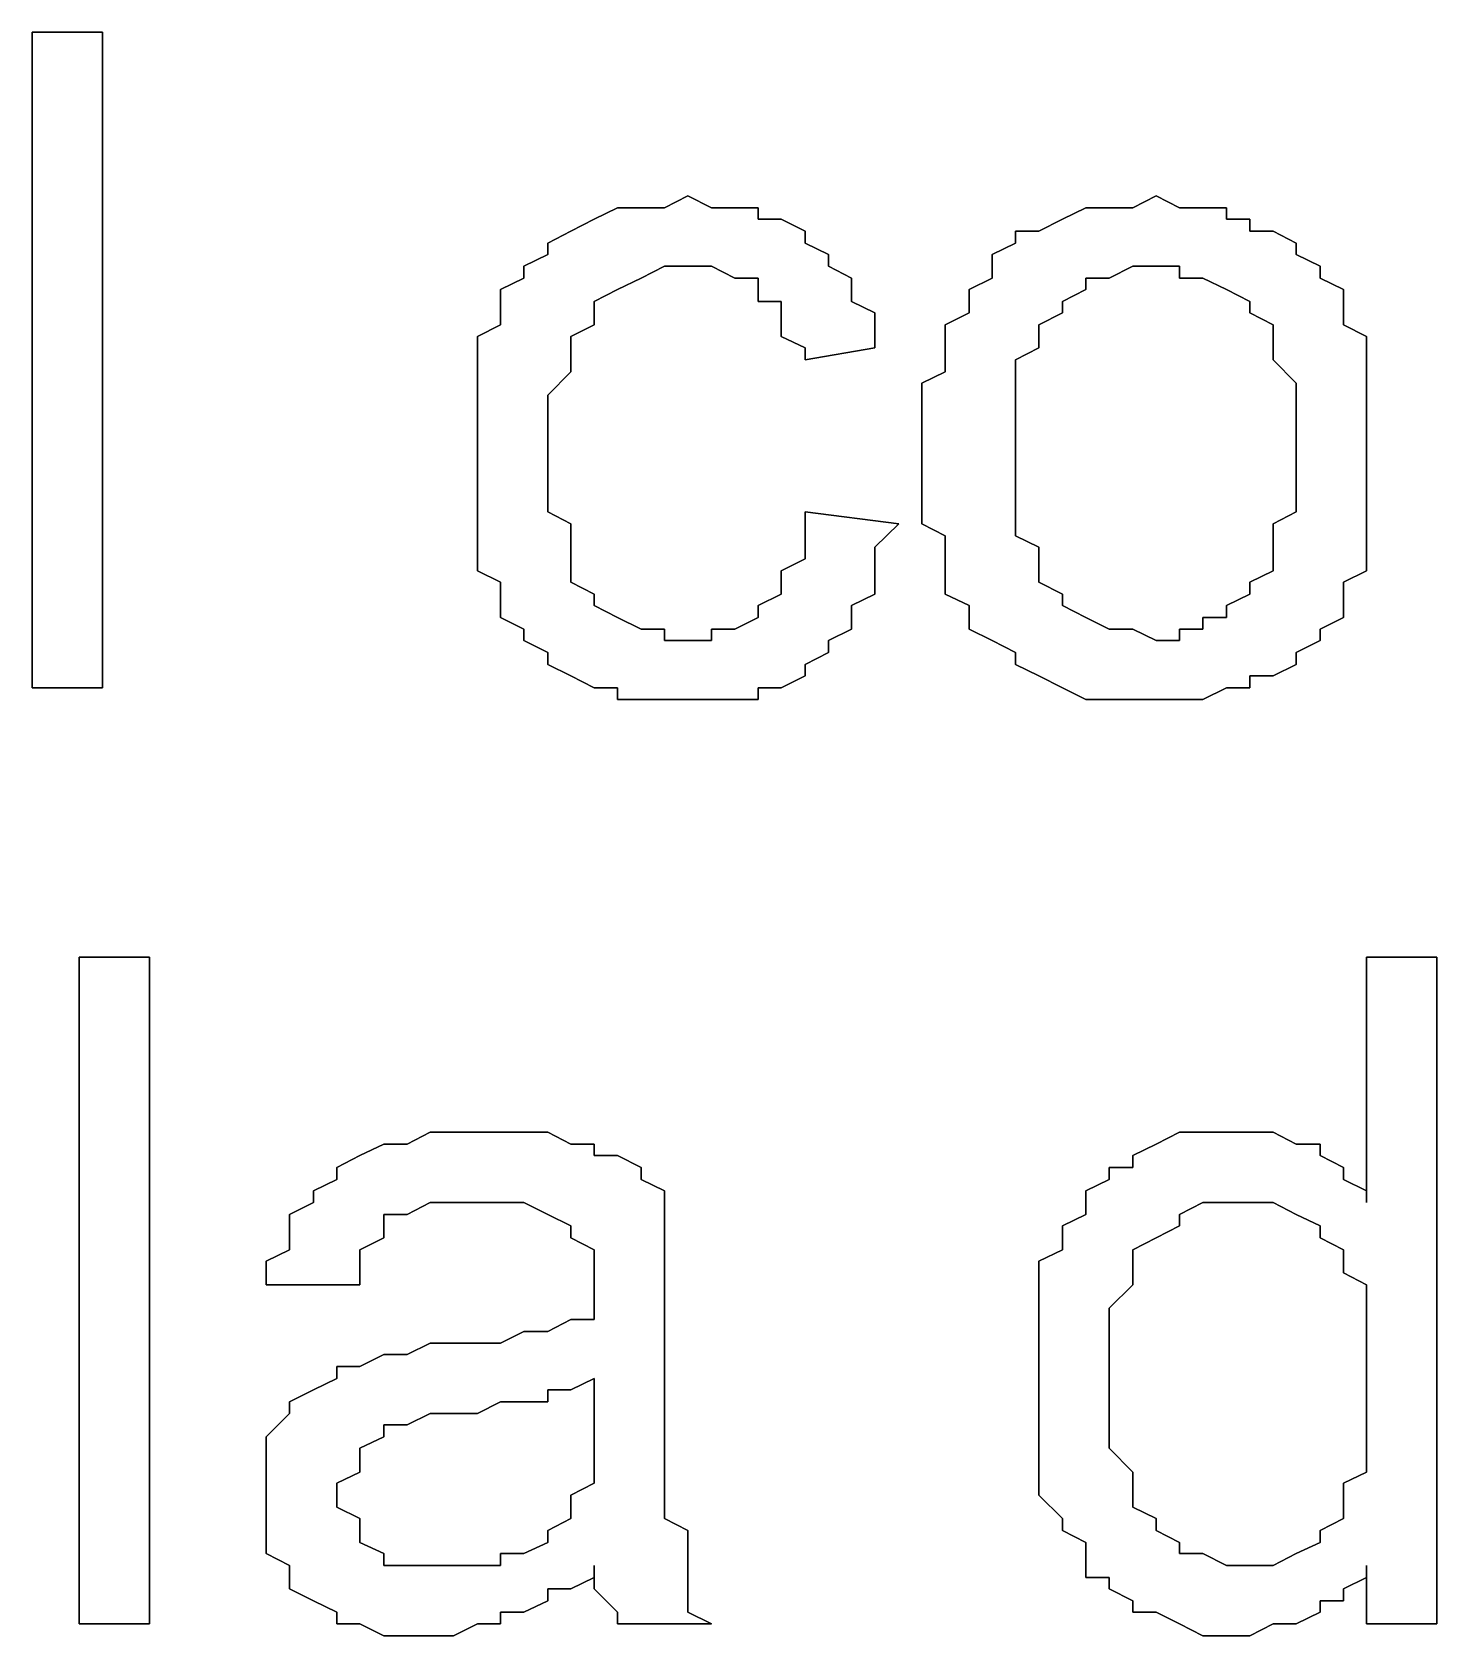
# Model space of a CAD drawing. Header units: metres. Extents: x 2.9 to 42.8, y 1.7 to 28.7.
# Drawn here: x 38.9819 to 39.1936, y 15.2629 to 15.5046 of the extents above; entities that cross this region are included whole.
import ezdxf

# ---------------------------------------------------------------- set-up
doc = ezdxf.new("R2010")
doc.units = ezdxf.units.M
doc.layers.add('GRIS', color=8, linetype='Continuous')

msp = doc.modelspace()

# ---------------------------------------------------------------- linework, layer by layer
at = {"layer": 'GRIS', "lineweight": -3}
for points in [[(38.9925, 15.5046), (38.9819, 15.5046), (38.9925, 15.5046)], [(38.9819, 15.5046), (38.9819, 15.4058), (38.9819, 15.5046)], [(38.9925, 15.4058), (38.9925, 15.5046), (38.9925, 15.4058)], [(39.0807, 15.4799), (39.0772, 15.4781), (39.0807, 15.4799)], [(39.0843, 15.4781), (39.0807, 15.4799), (39.0843, 15.4781)], [(39.1513, 15.4799), (39.1478, 15.4781), (39.1513, 15.4799)], [(39.1548, 15.4781), (39.1513, 15.4799), (39.1548, 15.4781)], [(39.0666, 15.4764), (39.0631, 15.4746), (39.0666, 15.4764)], [(39.0701, 15.4781), (39.0666, 15.4764), (39.0701, 15.4781)], [(39.0737, 15.4781), (39.0701, 15.4781), (39.0737, 15.4781)], [(39.0772, 15.4781), (39.0737, 15.4781), (39.0772, 15.4781)], [(39.0878, 15.4781), (39.0843, 15.4781), (39.0878, 15.4781)], [(39.0913, 15.4781), (39.0878, 15.4781), (39.0913, 15.4781)], [(39.0913, 15.4764), (39.0913, 15.4781), (39.0913, 15.4764)], [(39.0948, 15.4764), (39.0913, 15.4764), (39.0948, 15.4764)], [(39.0984, 15.4746), (39.0948, 15.4764), (39.0984, 15.4746)], [(39.1372, 15.4764), (39.1336, 15.4746), (39.1372, 15.4764)], [(39.1407, 15.4781), (39.1372, 15.4764), (39.1407, 15.4781)], [(39.1442, 15.4781), (39.1407, 15.4781), (39.1442, 15.4781)], [(39.1478, 15.4781), (39.1442, 15.4781), (39.1478, 15.4781)], [(39.1583, 15.4781), (39.1548, 15.4781), (39.1583, 15.4781)], [(39.1619, 15.4781), (39.1583, 15.4781), (39.1619, 15.4781)], [(39.1619, 15.4764), (39.1619, 15.4781), (39.1619, 15.4764)], [(39.1654, 15.4764), (39.1619, 15.4764), (39.1654, 15.4764)], [(39.1654, 15.4746), (39.1654, 15.4764), (39.1654, 15.4746)], [(39.0631, 15.4746), (39.0596, 15.4728), (39.0631, 15.4746)], [(39.0984, 15.4728), (39.0984, 15.4746), (39.0984, 15.4728)], [(39.1336, 15.4746), (39.1301, 15.4746), (39.1336, 15.4746)], [(39.1301, 15.4746), (39.1301, 15.4728), (39.1301, 15.4746)], [(39.1689, 15.4746), (39.1654, 15.4746), (39.1689, 15.4746)], [(39.1724, 15.4728), (39.1689, 15.4746), (39.1724, 15.4728)], [(39.0596, 15.4728), (39.0596, 15.4711), (39.0596, 15.4728)], [(39.1019, 15.4711), (39.0984, 15.4728), (39.1019, 15.4711)], [(39.1301, 15.4728), (39.1266, 15.4711), (39.1301, 15.4728)], [(39.1724, 15.4711), (39.1724, 15.4728), (39.1724, 15.4711)], [(39.0596, 15.4711), (39.056, 15.4693), (39.0596, 15.4711)], [(39.056, 15.4693), (39.056, 15.4675), (39.056, 15.4693)], [(39.0737, 15.4675), (39.0772, 15.4693), (39.0737, 15.4675)], [(39.0772, 15.4693), (39.0807, 15.4693), (39.0772, 15.4693)], [(39.0807, 15.4693), (39.0843, 15.4693), (39.0807, 15.4693)], [(39.0843, 15.4693), (39.0878, 15.4675), (39.0843, 15.4693)], [(39.1019, 15.4693), (39.1019, 15.4711), (39.1019, 15.4693)], [(39.1054, 15.4675), (39.1019, 15.4693), (39.1054, 15.4675)], [(39.1266, 15.4711), (39.1266, 15.4693), (39.1266, 15.4711)], [(39.1266, 15.4693), (39.1266, 15.4675), (39.1266, 15.4693)], [(39.1442, 15.4675), (39.1478, 15.4693), (39.1442, 15.4675)], [(39.1478, 15.4693), (39.1513, 15.4693), (39.1478, 15.4693)], [(39.1513, 15.4693), (39.1548, 15.4693), (39.1513, 15.4693)], [(39.1548, 15.4693), (39.1548, 15.4675), (39.1548, 15.4693)], [(39.176, 15.4693), (39.1724, 15.4711), (39.176, 15.4693)], [(39.176, 15.4675), (39.176, 15.4693), (39.176, 15.4675)], [(39.056, 15.4675), (39.0525, 15.4658), (39.056, 15.4675)], [(39.0701, 15.4658), (39.0737, 15.4675), (39.0701, 15.4658)], [(39.0878, 15.4675), (39.0913, 15.4675), (39.0878, 15.4675)], [(39.0913, 15.4675), (39.0913, 15.4658), (39.0913, 15.4675)], [(39.1054, 15.4658), (39.1054, 15.4675), (39.1054, 15.4658)], [(39.1266, 15.4675), (39.1231, 15.4658), (39.1266, 15.4675)], [(39.1407, 15.4658), (39.1407, 15.4675), (39.1407, 15.4658)], [(39.1407, 15.4675), (39.1442, 15.4675), (39.1407, 15.4675)], [(39.1548, 15.4675), (39.1583, 15.4675), (39.1548, 15.4675)], [(39.1583, 15.4675), (39.1619, 15.4658), (39.1583, 15.4675)], [(39.1795, 15.4658), (39.176, 15.4675), (39.1795, 15.4658)], [(39.0525, 15.4658), (39.0525, 15.464), (39.0525, 15.4658)], [(39.0525, 15.464), (39.0525, 15.4623), (39.0525, 15.464)], [(39.0666, 15.464), (39.0701, 15.4658), (39.0666, 15.464)], [(39.0666, 15.4623), (39.0666, 15.464), (39.0666, 15.4623)], [(39.0913, 15.4658), (39.0913, 15.464), (39.0913, 15.4658)], [(39.0913, 15.464), (39.0948, 15.464), (39.0913, 15.464)], [(39.0948, 15.464), (39.0948, 15.4623), (39.0948, 15.464)], [(39.1054, 15.464), (39.1054, 15.4658), (39.1054, 15.464)], [(39.1089, 15.4623), (39.1054, 15.464), (39.1089, 15.4623)], [(39.1231, 15.4658), (39.1231, 15.464), (39.1231, 15.4658)], [(39.1231, 15.464), (39.1231, 15.4623), (39.1231, 15.464)], [(39.1372, 15.464), (39.1407, 15.4658), (39.1372, 15.464)], [(39.1372, 15.4623), (39.1372, 15.464), (39.1372, 15.4623)], [(39.1619, 15.4658), (39.1654, 15.464), (39.1619, 15.4658)], [(39.1654, 15.464), (39.1654, 15.4623), (39.1654, 15.464)], [(39.1795, 15.464), (39.1795, 15.4658), (39.1795, 15.464)], [(39.1795, 15.4623), (39.1795, 15.464), (39.1795, 15.4623)], [(39.0525, 15.4623), (39.0525, 15.4605), (39.0525, 15.4623)], [(39.0666, 15.4605), (39.0666, 15.4623), (39.0666, 15.4605)], [(39.0948, 15.4623), (39.0948, 15.4587), (39.0948, 15.4623)], [(39.1089, 15.4605), (39.1089, 15.4623), (39.1089, 15.4605)], [(39.1231, 15.4623), (39.1195, 15.4605), (39.1231, 15.4623)], [(39.1336, 15.4605), (39.1372, 15.4623), (39.1336, 15.4605)], [(39.1654, 15.4623), (39.1689, 15.4605), (39.1654, 15.4623)], [(39.1795, 15.4605), (39.1795, 15.4623), (39.1795, 15.4605)], [(39.0525, 15.4605), (39.049, 15.4587), (39.0525, 15.4605)], [(39.0631, 15.4587), (39.0666, 15.4605), (39.0631, 15.4587)], [(39.1089, 15.457), (39.1089, 15.4605), (39.1089, 15.457)], [(39.1195, 15.4605), (39.1195, 15.4587), (39.1195, 15.4605)], [(39.1336, 15.4587), (39.1336, 15.4605), (39.1336, 15.4587)], [(39.1689, 15.4605), (39.1689, 15.4587), (39.1689, 15.4605)], [(39.183, 15.4587), (39.1795, 15.4605), (39.183, 15.4587)], [(39.049, 15.4587), (39.049, 15.4552), (39.049, 15.4587)], [(39.0631, 15.457), (39.0631, 15.4587), (39.0631, 15.457)], [(39.0631, 15.4552), (39.0631, 15.457), (39.0631, 15.4552)], [(39.0948, 15.4587), (39.0984, 15.457), (39.0948, 15.4587)], [(39.0984, 15.457), (39.0984, 15.4552), (39.0984, 15.457)], [(39.0984, 15.4552), (39.1089, 15.457), (39.0984, 15.4552)], [(39.1195, 15.4587), (39.1195, 15.457), (39.1195, 15.4587)], [(39.1195, 15.457), (39.1195, 15.4534), (39.1195, 15.457)], [(39.1301, 15.4552), (39.1336, 15.457), (39.1301, 15.4552)], [(39.1336, 15.457), (39.1336, 15.4587), (39.1336, 15.457)], [(39.1689, 15.4587), (39.1689, 15.457), (39.1689, 15.4587)], [(39.1689, 15.457), (39.1689, 15.4552), (39.1689, 15.457)], [(39.183, 15.4552), (39.183, 15.4587), (39.183, 15.4552)], [(39.049, 15.4552), (39.049, 15.4534), (39.049, 15.4552)], [(39.0631, 15.4534), (39.0631, 15.4552), (39.0631, 15.4534)], [(39.1301, 15.4534), (39.1301, 15.4552), (39.1301, 15.4534)], [(39.1689, 15.4552), (39.1724, 15.4517), (39.1689, 15.4552)], [(39.183, 15.4534), (39.183, 15.4552), (39.183, 15.4534)], [(39.049, 15.4534), (39.049, 15.4517), (39.049, 15.4534)], [(39.0596, 15.4499), (39.0631, 15.4534), (39.0596, 15.4499)], [(39.1195, 15.4534), (39.116, 15.4517), (39.1195, 15.4534)], [(39.1301, 15.4499), (39.1301, 15.4534), (39.1301, 15.4499)], [(39.183, 15.4517), (39.183, 15.4534), (39.183, 15.4517)], [(39.049, 15.4517), (39.049, 15.4481), (39.049, 15.4517)], [(39.0596, 15.4481), (39.0596, 15.4499), (39.0596, 15.4481)], [(39.116, 15.4517), (39.116, 15.4499), (39.116, 15.4517)], [(39.116, 15.4499), (39.116, 15.4464), (39.116, 15.4499)], [(39.1301, 15.4481), (39.1301, 15.4499), (39.1301, 15.4481)], [(39.1724, 15.4517), (39.1724, 15.4499), (39.1724, 15.4517)], [(39.1724, 15.4499), (39.1724, 15.4464), (39.1724, 15.4499)], [(39.183, 15.4481), (39.183, 15.4517), (39.183, 15.4481)], [(39.049, 15.4481), (39.049, 15.4464), (39.049, 15.4481)], [(39.0596, 15.4446), (39.0596, 15.4481), (39.0596, 15.4446)], [(39.1301, 15.4446), (39.1301, 15.4481), (39.1301, 15.4446)], [(39.183, 15.4464), (39.183, 15.4481), (39.183, 15.4464)], [(39.049, 15.4464), (39.049, 15.4428), (39.049, 15.4464)], [(39.116, 15.4464), (39.116, 15.4446), (39.116, 15.4464)], [(39.1724, 15.4464), (39.1724, 15.4446), (39.1724, 15.4464)], [(39.183, 15.4428), (39.183, 15.4464), (39.183, 15.4428)], [(39.049, 15.4428), (39.049, 15.4411), (39.049, 15.4428)], [(39.0596, 15.4428), (39.0596, 15.4446), (39.0596, 15.4428)], [(39.0596, 15.4411), (39.0596, 15.4428), (39.0596, 15.4411)], [(39.116, 15.4446), (39.116, 15.4411), (39.116, 15.4446)], [(39.1301, 15.4428), (39.1301, 15.4446), (39.1301, 15.4428)], [(39.1301, 15.4411), (39.1301, 15.4428), (39.1301, 15.4411)], [(39.1724, 15.4446), (39.1724, 15.4411), (39.1724, 15.4446)], [(39.183, 15.4393), (39.183, 15.4428), (39.183, 15.4393)], [(39.049, 15.4411), (39.049, 15.4393), (39.049, 15.4411)], [(39.0596, 15.4376), (39.0596, 15.4411), (39.0596, 15.4376)], [(39.116, 15.4411), (39.116, 15.4393), (39.116, 15.4411)], [(39.1301, 15.4376), (39.1301, 15.4411), (39.1301, 15.4376)], [(39.1724, 15.4411), (39.1724, 15.4376), (39.1724, 15.4411)], [(39.049, 15.4393), (39.049, 15.4358), (39.049, 15.4393)], [(39.0596, 15.4358), (39.0596, 15.4376), (39.0596, 15.4358)], [(39.116, 15.4393), (39.116, 15.4358), (39.116, 15.4393)], [(39.1301, 15.4358), (39.1301, 15.4376), (39.1301, 15.4358)], [(39.1724, 15.4376), (39.1724, 15.434), (39.1724, 15.4376)], [(39.183, 15.4358), (39.183, 15.4393), (39.183, 15.4358)], [(39.049, 15.4358), (39.049, 15.434), (39.049, 15.4358)], [(39.0596, 15.4323), (39.0596, 15.4358), (39.0596, 15.4323)], [(39.116, 15.4358), (39.116, 15.434), (39.116, 15.4358)], [(39.1301, 15.4323), (39.1301, 15.4358), (39.1301, 15.4323)], [(39.183, 15.434), (39.183, 15.4358), (39.183, 15.434)], [(39.049, 15.434), (39.049, 15.4305), (39.049, 15.434)], [(39.116, 15.434), (39.116, 15.4305), (39.116, 15.434)], [(39.1724, 15.434), (39.1724, 15.4323), (39.1724, 15.434)], [(39.183, 15.4323), (39.183, 15.434), (39.183, 15.4323)], [(39.049, 15.4305), (39.049, 15.4287), (39.049, 15.4305)], [(39.0631, 15.4305), (39.0596, 15.4323), (39.0631, 15.4305)], [(39.0631, 15.4287), (39.0631, 15.4305), (39.0631, 15.4287)], [(39.0984, 15.4323), (39.0984, 15.4305), (39.0984, 15.4323)], [(39.1125, 15.4305), (39.0984, 15.4323), (39.1125, 15.4305)], [(39.0984, 15.4305), (39.0984, 15.427), (39.0984, 15.4305)], [(39.1089, 15.427), (39.1125, 15.4305), (39.1089, 15.427)], [(39.116, 15.4305), (39.1195, 15.4287), (39.116, 15.4305)], [(39.1301, 15.4305), (39.1301, 15.4323), (39.1301, 15.4305)], [(39.1301, 15.4287), (39.1301, 15.4305), (39.1301, 15.4287)], [(39.1724, 15.4323), (39.1689, 15.4305), (39.1724, 15.4323)], [(39.1689, 15.4305), (39.1689, 15.427), (39.1689, 15.4305)], [(39.183, 15.4287), (39.183, 15.4323), (39.183, 15.4287)], [(39.049, 15.4287), (39.049, 15.427), (39.049, 15.4287)], [(39.0631, 15.4252), (39.0631, 15.4287), (39.0631, 15.4252)], [(39.1195, 15.4287), (39.1195, 15.427), (39.1195, 15.4287)], [(39.1336, 15.427), (39.1301, 15.4287), (39.1336, 15.427)], [(39.183, 15.427), (39.183, 15.4287), (39.183, 15.427)], [(39.049, 15.427), (39.049, 15.4234), (39.049, 15.427)], [(39.0984, 15.427), (39.0984, 15.4252), (39.0984, 15.427)], [(39.1089, 15.4252), (39.1089, 15.427), (39.1089, 15.4252)], [(39.1195, 15.427), (39.1195, 15.4234), (39.1195, 15.427)], [(39.1336, 15.4234), (39.1336, 15.427), (39.1336, 15.4234)], [(39.1689, 15.427), (39.1689, 15.4252), (39.1689, 15.427)], [(39.183, 15.4252), (39.183, 15.427), (39.183, 15.4252)], [(39.049, 15.4234), (39.0525, 15.4217), (39.049, 15.4234)], [(39.0631, 15.4234), (39.0631, 15.4252), (39.0631, 15.4234)], [(39.0631, 15.4217), (39.0631, 15.4234), (39.0631, 15.4217)], [(39.0984, 15.4252), (39.0948, 15.4234), (39.0984, 15.4252)], [(39.0948, 15.4234), (39.0948, 15.4217), (39.0948, 15.4234)], [(39.1089, 15.4234), (39.1089, 15.4252), (39.1089, 15.4234)], [(39.1089, 15.4199), (39.1089, 15.4234), (39.1089, 15.4199)], [(39.1195, 15.4234), (39.1195, 15.4217), (39.1195, 15.4234)], [(39.1336, 15.4217), (39.1336, 15.4234), (39.1336, 15.4217)], [(39.1689, 15.4234), (39.1654, 15.4217), (39.1689, 15.4234)], [(39.1689, 15.4252), (39.1689, 15.4234), (39.1689, 15.4252)], [(39.1795, 15.4217), (39.183, 15.4234), (39.1795, 15.4217)], [(39.183, 15.4234), (39.183, 15.4252), (39.183, 15.4234)], [(39.0525, 15.4217), (39.0525, 15.4199), (39.0525, 15.4217)], [(39.0666, 15.4199), (39.0631, 15.4217), (39.0666, 15.4199)], [(39.0948, 15.4217), (39.0948, 15.4199), (39.0948, 15.4217)], [(39.1195, 15.4217), (39.1195, 15.4199), (39.1195, 15.4217)], [(39.1372, 15.4199), (39.1336, 15.4217), (39.1372, 15.4199)], [(39.1654, 15.4217), (39.1654, 15.4199), (39.1654, 15.4217)], [(39.1795, 15.4199), (39.1795, 15.4217), (39.1795, 15.4199)], [(39.0525, 15.4199), (39.0525, 15.4182), (39.0525, 15.4199)], [(39.0525, 15.4182), (39.0525, 15.4164), (39.0525, 15.4182)], [(39.0666, 15.4182), (39.0666, 15.4199), (39.0666, 15.4182)], [(39.0701, 15.4164), (39.0666, 15.4182), (39.0701, 15.4164)], [(39.0948, 15.4199), (39.0913, 15.4182), (39.0948, 15.4199)], [(39.0913, 15.4182), (39.0913, 15.4164), (39.0913, 15.4182)], [(39.1054, 15.4182), (39.1089, 15.4199), (39.1054, 15.4182)], [(39.1054, 15.4164), (39.1054, 15.4182), (39.1054, 15.4164)], [(39.1195, 15.4199), (39.1231, 15.4182), (39.1195, 15.4199)], [(39.1231, 15.4182), (39.1231, 15.4164), (39.1231, 15.4182)], [(39.1372, 15.4182), (39.1372, 15.4199), (39.1372, 15.4182)], [(39.1407, 15.4164), (39.1372, 15.4182), (39.1407, 15.4164)], [(39.1654, 15.4199), (39.1619, 15.4182), (39.1654, 15.4199)], [(39.1619, 15.4182), (39.1619, 15.4164), (39.1619, 15.4182)], [(39.1795, 15.4182), (39.1795, 15.4199), (39.1795, 15.4182)], [(39.1795, 15.4164), (39.1795, 15.4182), (39.1795, 15.4164)], [(39.0525, 15.4164), (39.056, 15.4146), (39.0525, 15.4164)], [(39.0737, 15.4146), (39.0701, 15.4164), (39.0737, 15.4146)], [(39.0913, 15.4164), (39.0878, 15.4146), (39.0913, 15.4164)], [(39.1054, 15.4146), (39.1054, 15.4164), (39.1054, 15.4146)], [(39.1231, 15.4164), (39.1231, 15.4146), (39.1231, 15.4164)], [(39.1442, 15.4146), (39.1407, 15.4164), (39.1442, 15.4146)], [(39.1619, 15.4164), (39.1583, 15.4164), (39.1619, 15.4164)], [(39.1583, 15.4164), (39.1583, 15.4146), (39.1583, 15.4164)], [(39.176, 15.4146), (39.1795, 15.4164), (39.176, 15.4146)], [(39.056, 15.4146), (39.056, 15.4129), (39.056, 15.4146)], [(39.0772, 15.4146), (39.0737, 15.4146), (39.0772, 15.4146)], [(39.0772, 15.4129), (39.0772, 15.4146), (39.0772, 15.4129)], [(39.0878, 15.4146), (39.0843, 15.4146), (39.0878, 15.4146)], [(39.0843, 15.4146), (39.0843, 15.4129), (39.0843, 15.4146)], [(39.1019, 15.4129), (39.1054, 15.4146), (39.1019, 15.4129)], [(39.1231, 15.4146), (39.1266, 15.4129), (39.1231, 15.4146)], [(39.1478, 15.4146), (39.1442, 15.4146), (39.1478, 15.4146)], [(39.1513, 15.4129), (39.1478, 15.4146), (39.1513, 15.4129)], [(39.1583, 15.4146), (39.1548, 15.4146), (39.1583, 15.4146)], [(39.1548, 15.4146), (39.1548, 15.4129), (39.1548, 15.4146)], [(39.176, 15.4129), (39.176, 15.4146), (39.176, 15.4129)], [(39.056, 15.4129), (39.0596, 15.4111), (39.056, 15.4129)], [(39.0596, 15.4111), (39.0596, 15.4093), (39.0596, 15.4111)], [(39.0807, 15.4129), (39.0772, 15.4129), (39.0807, 15.4129)], [(39.0843, 15.4129), (39.0807, 15.4129), (39.0843, 15.4129)], [(39.0984, 15.4093), (39.1019, 15.4111), (39.0984, 15.4093)], [(39.1019, 15.4111), (39.1019, 15.4129), (39.1019, 15.4111)], [(39.1266, 15.4129), (39.1301, 15.4111), (39.1266, 15.4129)], [(39.1301, 15.4111), (39.1301, 15.4093), (39.1301, 15.4111)], [(39.1548, 15.4129), (39.1513, 15.4129), (39.1548, 15.4129)], [(39.1724, 15.4111), (39.176, 15.4129), (39.1724, 15.4111)], [(39.1724, 15.4093), (39.1724, 15.4111), (39.1724, 15.4093)], [(39.0596, 15.4093), (39.0631, 15.4076), (39.0596, 15.4093)], [(39.0984, 15.4076), (39.0984, 15.4093), (39.0984, 15.4076)], [(39.1301, 15.4093), (39.1336, 15.4076), (39.1301, 15.4093)], [(39.1689, 15.4076), (39.1724, 15.4093), (39.1689, 15.4076)], [(39.0631, 15.4076), (39.0666, 15.4058), (39.0631, 15.4076)], [(39.0948, 15.4058), (39.0984, 15.4076), (39.0948, 15.4058)], [(39.1336, 15.4076), (39.1372, 15.4058), (39.1336, 15.4076)], [(39.1654, 15.4058), (39.1654, 15.4076), (39.1654, 15.4058)], [(39.1654, 15.4076), (39.1689, 15.4076), (39.1654, 15.4076)], [(38.9819, 15.4058), (38.9925, 15.4058), (38.9819, 15.4058)], [(39.0666, 15.4058), (39.0701, 15.4058), (39.0666, 15.4058)], [(39.0701, 15.4058), (39.0701, 15.404), (39.0701, 15.4058)], [(39.0701, 15.404), (39.0737, 15.404), (39.0701, 15.404)], [(39.0737, 15.404), (39.0772, 15.404), (39.0737, 15.404)], [(39.0772, 15.404), (39.0807, 15.404), (39.0772, 15.404)], [(39.0807, 15.404), (39.0843, 15.404), (39.0807, 15.404)], [(39.0843, 15.404), (39.0878, 15.404), (39.0843, 15.404)], [(39.0878, 15.404), (39.0913, 15.404), (39.0878, 15.404)], [(39.0913, 15.404), (39.0913, 15.4058), (39.0913, 15.404)], [(39.0913, 15.4058), (39.0948, 15.4058), (39.0913, 15.4058)], [(39.1372, 15.4058), (39.1407, 15.404), (39.1372, 15.4058)], [(39.1407, 15.404), (39.1442, 15.404), (39.1407, 15.404)], [(39.1442, 15.404), (39.1478, 15.404), (39.1442, 15.404)], [(39.1478, 15.404), (39.1513, 15.404), (39.1478, 15.404)], [(39.1513, 15.404), (39.1548, 15.404), (39.1513, 15.404)], [(39.1548, 15.404), (39.1583, 15.404), (39.1548, 15.404)], [(39.1583, 15.404), (39.1619, 15.4058), (39.1583, 15.404)], [(39.1619, 15.4058), (39.1654, 15.4058), (39.1619, 15.4058)], [(38.9996, 15.3652), (38.989, 15.3652), (38.9996, 15.3652)], [(38.989, 15.3652), (38.989, 15.2647), (38.989, 15.3652)], [(38.9996, 15.2647), (38.9996, 15.3652), (38.9996, 15.2647)], [(39.1936, 15.3652), (39.183, 15.3652), (39.1936, 15.3652)], [(39.183, 15.3652), (39.183, 15.3282), (39.183, 15.3652)], [(39.1936, 15.2647), (39.1936, 15.3652), (39.1936, 15.2647)], [(39.0419, 15.3388), (39.0384, 15.337), (39.0419, 15.3388)], [(39.0454, 15.3388), (39.0419, 15.3388), (39.0454, 15.3388)], [(39.049, 15.3388), (39.0454, 15.3388), (39.049, 15.3388)], [(39.0525, 15.3388), (39.049, 15.3388), (39.0525, 15.3388)], [(39.056, 15.3388), (39.0525, 15.3388), (39.056, 15.3388)], [(39.0596, 15.3388), (39.056, 15.3388), (39.0596, 15.3388)], [(39.0631, 15.337), (39.0596, 15.3388), (39.0631, 15.337)], [(39.1548, 15.3388), (39.1513, 15.337), (39.1548, 15.3388)], [(39.1583, 15.3388), (39.1548, 15.3388), (39.1583, 15.3388)], [(39.1619, 15.3388), (39.1583, 15.3388), (39.1619, 15.3388)], [(39.1654, 15.3388), (39.1619, 15.3388), (39.1654, 15.3388)], [(39.1689, 15.3388), (39.1654, 15.3388), (39.1689, 15.3388)], [(39.1724, 15.337), (39.1689, 15.3388), (39.1724, 15.337)], [(39.0349, 15.337), (39.0313, 15.3353), (39.0349, 15.337)], [(39.0384, 15.337), (39.0349, 15.337), (39.0384, 15.337)], [(39.0666, 15.337), (39.0631, 15.337), (39.0666, 15.337)], [(39.0666, 15.3353), (39.0666, 15.337), (39.0666, 15.3353)], [(39.1513, 15.337), (39.1478, 15.3353), (39.1513, 15.337)], [(39.176, 15.337), (39.1724, 15.337), (39.176, 15.337)], [(39.176, 15.3353), (39.176, 15.337), (39.176, 15.3353)], [(39.0313, 15.3353), (39.0278, 15.3335), (39.0313, 15.3353)], [(39.0278, 15.3335), (39.0278, 15.3317), (39.0278, 15.3335)], [(39.0701, 15.3353), (39.0666, 15.3353), (39.0701, 15.3353)], [(39.0737, 15.3335), (39.0701, 15.3353), (39.0737, 15.3335)], [(39.0737, 15.3317), (39.0737, 15.3335), (39.0737, 15.3317)], [(39.1478, 15.3335), (39.1442, 15.3335), (39.1478, 15.3335)], [(39.1442, 15.3335), (39.1442, 15.3317), (39.1442, 15.3335)], [(39.1478, 15.3353), (39.1478, 15.3335), (39.1478, 15.3353)], [(39.1795, 15.3335), (39.176, 15.3353), (39.1795, 15.3335)], [(39.1795, 15.3317), (39.1795, 15.3335), (39.1795, 15.3317)], [(39.0278, 15.3317), (39.0243, 15.33), (39.0278, 15.3317)], [(39.0772, 15.33), (39.0737, 15.3317), (39.0772, 15.33)], [(39.1442, 15.3317), (39.1407, 15.33), (39.1442, 15.3317)], [(39.183, 15.33), (39.1795, 15.3317), (39.183, 15.33)], [(39.0243, 15.33), (39.0243, 15.3282), (39.0243, 15.33)], [(39.0772, 15.3282), (39.0772, 15.33), (39.0772, 15.3282)], [(39.1407, 15.33), (39.1407, 15.3264), (39.1407, 15.33)], [(39.183, 15.3282), (39.183, 15.33), (39.183, 15.3282)], [(39.0243, 15.3282), (39.0207, 15.3264), (39.0243, 15.3282)], [(39.0207, 15.3264), (39.0207, 15.3247), (39.0207, 15.3264)], [(39.0349, 15.3247), (39.0349, 15.3264), (39.0349, 15.3247)], [(39.0349, 15.3264), (39.0384, 15.3264), (39.0349, 15.3264)], [(39.0384, 15.3264), (39.0419, 15.3282), (39.0384, 15.3264)], [(39.0419, 15.3282), (39.0454, 15.3282), (39.0419, 15.3282)], [(39.0454, 15.3282), (39.049, 15.3282), (39.0454, 15.3282)], [(39.049, 15.3282), (39.0525, 15.3282), (39.049, 15.3282)], [(39.0525, 15.3282), (39.056, 15.3282), (39.0525, 15.3282)], [(39.056, 15.3282), (39.0596, 15.3264), (39.056, 15.3282)], [(39.0596, 15.3264), (39.0631, 15.3247), (39.0596, 15.3264)], [(39.0772, 15.3247), (39.0772, 15.3282), (39.0772, 15.3247)], [(39.1407, 15.3264), (39.1372, 15.3247), (39.1407, 15.3264)], [(39.1548, 15.3264), (39.1583, 15.3282), (39.1548, 15.3264)], [(39.1548, 15.3247), (39.1548, 15.3264), (39.1548, 15.3247)], [(39.1583, 15.3282), (39.1619, 15.3282), (39.1583, 15.3282)], [(39.1619, 15.3282), (39.1654, 15.3282), (39.1619, 15.3282)], [(39.1654, 15.3282), (39.1689, 15.3282), (39.1654, 15.3282)], [(39.1689, 15.3282), (39.1724, 15.3264), (39.1689, 15.3282)], [(39.1724, 15.3264), (39.176, 15.3247), (39.1724, 15.3264)], [(39.0207, 15.3247), (39.0207, 15.3211), (39.0207, 15.3247)], [(39.0349, 15.3229), (39.0349, 15.3247), (39.0349, 15.3229)], [(39.0631, 15.3247), (39.0631, 15.3229), (39.0631, 15.3247)], [(39.0772, 15.3229), (39.0772, 15.3247), (39.0772, 15.3229)], [(39.1372, 15.3247), (39.1372, 15.3229), (39.1372, 15.3247)], [(39.1513, 15.3229), (39.1548, 15.3247), (39.1513, 15.3229)], [(39.176, 15.3247), (39.176, 15.3229), (39.176, 15.3247)], [(39.0313, 15.3211), (39.0349, 15.3229), (39.0313, 15.3211)], [(39.0631, 15.3229), (39.0666, 15.3211), (39.0631, 15.3229)], [(39.0772, 15.3211), (39.0772, 15.3229), (39.0772, 15.3211)], [(39.1372, 15.3229), (39.1372, 15.3211), (39.1372, 15.3229)], [(39.1478, 15.3211), (39.1513, 15.3229), (39.1478, 15.3211)], [(39.176, 15.3229), (39.1795, 15.3211), (39.176, 15.3229)], [(39.0207, 15.3211), (39.0172, 15.3194), (39.0207, 15.3211)], [(39.0172, 15.3194), (39.0172, 15.3158), (39.0172, 15.3194)], [(39.0313, 15.3194), (39.0313, 15.3211), (39.0313, 15.3194)], [(39.0313, 15.3158), (39.0313, 15.3194), (39.0313, 15.3158)], [(39.0666, 15.3211), (39.0666, 15.3194), (39.0666, 15.3211)], [(39.0666, 15.3194), (39.0666, 15.3176), (39.0666, 15.3194)], [(39.0772, 15.3194), (39.0772, 15.3211), (39.0772, 15.3194)], [(39.0772, 15.3176), (39.0772, 15.3194), (39.0772, 15.3176)], [(39.1372, 15.3211), (39.1336, 15.3194), (39.1372, 15.3211)], [(39.1336, 15.3194), (39.1336, 15.3176), (39.1336, 15.3194)], [(39.1478, 15.3194), (39.1478, 15.3211), (39.1478, 15.3194)], [(39.1478, 15.3176), (39.1478, 15.3194), (39.1478, 15.3176)], [(39.1795, 15.3211), (39.1795, 15.3194), (39.1795, 15.3211)], [(39.1795, 15.3194), (39.1795, 15.3176), (39.1795, 15.3194)], [(39.0666, 15.3176), (39.0666, 15.3141), (39.0666, 15.3176)], [(39.0772, 15.3141), (39.0772, 15.3176), (39.0772, 15.3141)], [(39.1336, 15.3176), (39.1336, 15.3158), (39.1336, 15.3176)], [(39.1478, 15.3158), (39.1478, 15.3176), (39.1478, 15.3158)], [(39.1795, 15.3176), (39.183, 15.3158), (39.1795, 15.3176)], [(39.0172, 15.3158), (39.0313, 15.3158), (39.0172, 15.3158)], [(39.1336, 15.3158), (39.1336, 15.3141), (39.1336, 15.3158)], [(39.1442, 15.3123), (39.1478, 15.3158), (39.1442, 15.3123)], [(39.183, 15.3158), (39.183, 15.3141), (39.183, 15.3158)], [(39.0666, 15.3141), (39.0666, 15.3106), (39.0666, 15.3141)], [(39.0772, 15.3123), (39.0772, 15.3141), (39.0772, 15.3123)], [(39.0772, 15.2947), (39.0772, 15.3123), (39.0772, 15.2947)], [(39.1336, 15.3141), (39.1336, 15.3106), (39.1336, 15.3141)], [(39.1442, 15.3106), (39.1442, 15.3123), (39.1442, 15.3106)], [(39.183, 15.3141), (39.183, 15.3106), (39.183, 15.3141)], [(39.0631, 15.3106), (39.0596, 15.3088), (39.0631, 15.3106)], [(39.0666, 15.3106), (39.0631, 15.3106), (39.0666, 15.3106)], [(39.1336, 15.3106), (39.1336, 15.3088), (39.1336, 15.3106)], [(39.1442, 15.307), (39.1442, 15.3106), (39.1442, 15.307)], [(39.183, 15.3106), (39.183, 15.3088), (39.183, 15.3106)], [(39.0419, 15.307), (39.0384, 15.3053), (39.0419, 15.307)], [(39.0454, 15.307), (39.0419, 15.307), (39.0454, 15.307)], [(39.049, 15.307), (39.0454, 15.307), (39.049, 15.307)], [(39.0525, 15.307), (39.049, 15.307), (39.0525, 15.307)], [(39.056, 15.3088), (39.0525, 15.307), (39.056, 15.3088)], [(39.0596, 15.3088), (39.056, 15.3088), (39.0596, 15.3088)], [(39.1336, 15.3088), (39.1336, 15.3053), (39.1336, 15.3088)], [(39.1442, 15.3053), (39.1442, 15.307), (39.1442, 15.3053)], [(39.183, 15.3088), (39.183, 15.3053), (39.183, 15.3088)], [(39.0349, 15.3053), (39.0313, 15.3035), (39.0349, 15.3053)], [(39.0384, 15.3053), (39.0349, 15.3053), (39.0384, 15.3053)], [(39.1336, 15.3053), (39.1336, 15.3035), (39.1336, 15.3053)], [(39.1442, 15.3017), (39.1442, 15.3053), (39.1442, 15.3017)], [(39.183, 15.3053), (39.183, 15.3035), (39.183, 15.3053)], [(39.0313, 15.3035), (39.0278, 15.3035), (39.0313, 15.3035)], [(39.0278, 15.3035), (39.0278, 15.3017), (39.0278, 15.3035)], [(39.1336, 15.3035), (39.1336, 15.3017), (39.1336, 15.3035)], [(39.183, 15.3035), (39.183, 15.3), (39.183, 15.3035)], [(39.0243, 15.3), (39.0207, 15.2982), (39.0243, 15.3)], [(39.0278, 15.3017), (39.0243, 15.3), (39.0278, 15.3017)], [(39.0596, 15.2982), (39.0596, 15.3), (39.0596, 15.2982)], [(39.0596, 15.3), (39.0631, 15.3), (39.0596, 15.3)], [(39.0631, 15.3), (39.0666, 15.3017), (39.0631, 15.3)], [(39.0666, 15.3017), (39.0666, 15.2964), (39.0666, 15.3017)], [(39.1336, 15.3017), (39.1336, 15.3), (39.1336, 15.3017)], [(39.1336, 15.3), (39.1336, 15.2982), (39.1336, 15.3)], [(39.1442, 15.2982), (39.1442, 15.3017), (39.1442, 15.2982)], [(39.183, 15.3), (39.183, 15.2964), (39.183, 15.3)], [(39.0207, 15.2982), (39.0207, 15.2964), (39.0207, 15.2982)], [(39.049, 15.2964), (39.0525, 15.2982), (39.049, 15.2964)], [(39.0525, 15.2982), (39.056, 15.2982), (39.0525, 15.2982)], [(39.056, 15.2982), (39.0596, 15.2982), (39.056, 15.2982)], [(39.1336, 15.2982), (39.1336, 15.2947), (39.1336, 15.2982)], [(39.1442, 15.2947), (39.1442, 15.2982), (39.1442, 15.2947)], [(39.0207, 15.2964), (39.0172, 15.2929), (39.0207, 15.2964)], [(39.0384, 15.2947), (39.0419, 15.2964), (39.0384, 15.2947)], [(39.0419, 15.2964), (39.0454, 15.2964), (39.0419, 15.2964)], [(39.0454, 15.2964), (39.049, 15.2964), (39.0454, 15.2964)], [(39.0666, 15.2964), (39.0666, 15.2929), (39.0666, 15.2964)], [(39.183, 15.2964), (39.183, 15.2947), (39.183, 15.2964)], [(39.0172, 15.2929), (39.0172, 15.2912), (39.0172, 15.2929)], [(39.0313, 15.2912), (39.0349, 15.2929), (39.0313, 15.2912)], [(39.0349, 15.2929), (39.0349, 15.2947), (39.0349, 15.2929)], [(39.0349, 15.2947), (39.0384, 15.2947), (39.0349, 15.2947)], [(39.0666, 15.2929), (39.0666, 15.2912), (39.0666, 15.2929)], [(39.0772, 15.2912), (39.0772, 15.2947), (39.0772, 15.2912)], [(39.1336, 15.2947), (39.1336, 15.2929), (39.1336, 15.2947)], [(39.1336, 15.2929), (39.1336, 15.2894), (39.1336, 15.2929)], [(39.1442, 15.2929), (39.1442, 15.2947), (39.1442, 15.2929)], [(39.1442, 15.2912), (39.1442, 15.2929), (39.1442, 15.2912)], [(39.183, 15.2947), (39.183, 15.2912), (39.183, 15.2947)], [(39.0172, 15.2912), (39.0172, 15.2894), (39.0172, 15.2912)], [(39.0313, 15.2894), (39.0313, 15.2912), (39.0313, 15.2894)], [(39.0666, 15.2912), (39.0666, 15.2876), (39.0666, 15.2912)], [(39.0772, 15.2876), (39.0772, 15.2912), (39.0772, 15.2876)], [(39.1478, 15.2876), (39.1442, 15.2912), (39.1478, 15.2876)], [(39.183, 15.2912), (39.183, 15.2894), (39.183, 15.2912)], [(39.0172, 15.2894), (39.0172, 15.2859), (39.0172, 15.2894)], [(39.0278, 15.2859), (39.0313, 15.2876), (39.0278, 15.2859)], [(39.0313, 15.2876), (39.0313, 15.2894), (39.0313, 15.2876)], [(39.0666, 15.2876), (39.0666, 15.2859), (39.0666, 15.2876)], [(39.0772, 15.2859), (39.0772, 15.2876), (39.0772, 15.2859)], [(39.1336, 15.2894), (39.1336, 15.2876), (39.1336, 15.2894)], [(39.1336, 15.2876), (39.1336, 15.2859), (39.1336, 15.2876)], [(39.1478, 15.2859), (39.1478, 15.2876), (39.1478, 15.2859)], [(39.183, 15.2876), (39.1795, 15.2859), (39.183, 15.2876)], [(39.183, 15.2894), (39.183, 15.2876), (39.183, 15.2894)], [(39.0172, 15.2859), (39.0172, 15.2841), (39.0172, 15.2859)], [(39.0278, 15.2841), (39.0278, 15.2859), (39.0278, 15.2841)], [(39.0666, 15.2859), (39.0631, 15.2841), (39.0666, 15.2859)], [(39.0772, 15.2823), (39.0772, 15.2859), (39.0772, 15.2823)], [(39.1336, 15.2859), (39.1336, 15.2841), (39.1336, 15.2859)], [(39.1478, 15.2841), (39.1478, 15.2859), (39.1478, 15.2841)], [(39.1795, 15.2859), (39.1795, 15.2841), (39.1795, 15.2859)], [(39.0172, 15.2841), (39.0172, 15.2806), (39.0172, 15.2841)], [(39.0278, 15.2823), (39.0278, 15.2841), (39.0278, 15.2823)], [(39.0631, 15.2841), (39.0631, 15.2823), (39.0631, 15.2841)], [(39.1336, 15.2841), (39.1372, 15.2806), (39.1336, 15.2841)], [(39.1478, 15.2823), (39.1478, 15.2841), (39.1478, 15.2823)], [(39.1795, 15.2841), (39.1795, 15.2823), (39.1795, 15.2841)], [(39.0172, 15.2806), (39.0172, 15.2788), (39.0172, 15.2806)], [(39.0313, 15.2806), (39.0278, 15.2823), (39.0313, 15.2806)], [(39.0313, 15.277), (39.0313, 15.2806), (39.0313, 15.277)], [(39.0631, 15.2806), (39.0596, 15.2788), (39.0631, 15.2806)], [(39.0631, 15.2823), (39.0631, 15.2806), (39.0631, 15.2823)], [(39.0772, 15.2806), (39.0772, 15.2823), (39.0772, 15.2806)], [(39.0807, 15.2788), (39.0772, 15.2806), (39.0807, 15.2788)], [(39.1372, 15.2806), (39.1372, 15.2788), (39.1372, 15.2806)], [(39.1513, 15.2806), (39.1478, 15.2823), (39.1513, 15.2806)], [(39.1513, 15.2788), (39.1513, 15.2806), (39.1513, 15.2788)], [(39.1795, 15.2806), (39.176, 15.2788), (39.1795, 15.2806)], [(39.1795, 15.2823), (39.1795, 15.2806), (39.1795, 15.2823)], [(39.0172, 15.2788), (39.0172, 15.277), (39.0172, 15.2788)], [(39.0596, 15.2788), (39.0596, 15.277), (39.0596, 15.2788)], [(39.0807, 15.277), (39.0807, 15.2788), (39.0807, 15.277)], [(39.1372, 15.2788), (39.1407, 15.277), (39.1372, 15.2788)], [(39.1548, 15.277), (39.1513, 15.2788), (39.1548, 15.277)], [(39.176, 15.2788), (39.176, 15.277), (39.176, 15.2788)], [(39.0172, 15.277), (39.0172, 15.2753), (39.0172, 15.277)], [(39.0349, 15.2753), (39.0313, 15.277), (39.0349, 15.2753)], [(39.0596, 15.277), (39.056, 15.2753), (39.0596, 15.277)], [(39.0807, 15.2753), (39.0807, 15.277), (39.0807, 15.2753)], [(39.1407, 15.277), (39.1407, 15.2735), (39.1407, 15.277)], [(39.1548, 15.2753), (39.1548, 15.277), (39.1548, 15.2753)], [(39.176, 15.277), (39.1724, 15.2753), (39.176, 15.277)], [(39.0172, 15.2753), (39.0207, 15.2735), (39.0172, 15.2753)], [(39.0207, 15.2735), (39.0207, 15.27), (39.0207, 15.2735)], [(39.0349, 15.2735), (39.0349, 15.2753), (39.0349, 15.2735)], [(39.0384, 15.2735), (39.0349, 15.2735), (39.0384, 15.2735)], [(39.0419, 15.2735), (39.0384, 15.2735), (39.0419, 15.2735)], [(39.0454, 15.2735), (39.0419, 15.2735), (39.0454, 15.2735)], [(39.049, 15.2735), (39.0454, 15.2735), (39.049, 15.2735)], [(39.0525, 15.2735), (39.049, 15.2735), (39.0525, 15.2735)], [(39.056, 15.2753), (39.0525, 15.2753), (39.056, 15.2753)], [(39.0525, 15.2753), (39.0525, 15.2735), (39.0525, 15.2753)], [(39.0666, 15.2735), (39.0666, 15.2717), (39.0666, 15.2735)], [(39.0666, 15.2717), (39.0666, 15.2735), (39.0666, 15.2717)], [(39.0807, 15.2735), (39.0807, 15.2753), (39.0807, 15.2735)], [(39.0807, 15.2717), (39.0807, 15.2735), (39.0807, 15.2717)], [(39.1407, 15.2735), (39.1407, 15.2717), (39.1407, 15.2735)], [(39.1583, 15.2753), (39.1548, 15.2753), (39.1583, 15.2753)], [(39.1619, 15.2735), (39.1583, 15.2753), (39.1619, 15.2735)], [(39.1654, 15.2735), (39.1619, 15.2735), (39.1654, 15.2735)], [(39.1689, 15.2735), (39.1654, 15.2735), (39.1689, 15.2735)], [(39.1724, 15.2753), (39.1689, 15.2735), (39.1724, 15.2753)], [(39.183, 15.2717), (39.183, 15.2735), (39.183, 15.2717)], [(39.183, 15.2735), (39.183, 15.2647), (39.183, 15.2735)], [(39.0631, 15.27), (39.0666, 15.2717), (39.0631, 15.27)], [(39.0666, 15.2717), (39.0666, 15.27), (39.0666, 15.2717)], [(39.0807, 15.2682), (39.0807, 15.2717), (39.0807, 15.2682)], [(39.1407, 15.2717), (39.1442, 15.2717), (39.1407, 15.2717)], [(39.1442, 15.2717), (39.1442, 15.27), (39.1442, 15.2717)], [(39.1795, 15.27), (39.183, 15.2717), (39.1795, 15.27)], [(39.0207, 15.27), (39.0243, 15.2682), (39.0207, 15.27)], [(39.0243, 15.2682), (39.0278, 15.2665), (39.0243, 15.2682)], [(39.056, 15.2665), (39.0596, 15.2682), (39.056, 15.2665)], [(39.0596, 15.2682), (39.0596, 15.27), (39.0596, 15.2682)], [(39.0596, 15.27), (39.0631, 15.27), (39.0596, 15.27)], [(39.0666, 15.27), (39.0701, 15.2665), (39.0666, 15.27)], [(39.0807, 15.2665), (39.0807, 15.2682), (39.0807, 15.2665)], [(39.1442, 15.27), (39.1478, 15.2682), (39.1442, 15.27)], [(39.1478, 15.2682), (39.1478, 15.2665), (39.1478, 15.2682)], [(39.176, 15.2665), (39.176, 15.2682), (39.176, 15.2665)], [(39.176, 15.2682), (39.1795, 15.2682), (39.176, 15.2682)], [(39.1795, 15.2682), (39.1795, 15.27), (39.1795, 15.2682)], [(39.0278, 15.2665), (39.0278, 15.2647), (39.0278, 15.2665)], [(39.0525, 15.2647), (39.0525, 15.2665), (39.0525, 15.2647)], [(39.0525, 15.2665), (39.056, 15.2665), (39.0525, 15.2665)], [(39.0701, 15.2665), (39.0701, 15.2647), (39.0701, 15.2665)], [(39.0843, 15.2647), (39.0807, 15.2665), (39.0843, 15.2647)], [(39.1478, 15.2665), (39.1513, 15.2665), (39.1478, 15.2665)], [(39.1513, 15.2665), (39.1548, 15.2647), (39.1513, 15.2665)], [(39.1724, 15.2647), (39.176, 15.2665), (39.1724, 15.2647)], [(38.989, 15.2647), (38.9996, 15.2647), (38.989, 15.2647)], [(39.0278, 15.2647), (39.0313, 15.2647), (39.0278, 15.2647)], [(39.0313, 15.2647), (39.0349, 15.2629), (39.0313, 15.2647)], [(39.0454, 15.2629), (39.049, 15.2647), (39.0454, 15.2629)], [(39.049, 15.2647), (39.0525, 15.2647), (39.049, 15.2647)], [(39.0701, 15.2647), (39.0843, 15.2647), (39.0701, 15.2647)], [(39.1548, 15.2647), (39.1583, 15.2629), (39.1548, 15.2647)], [(39.1654, 15.2629), (39.1689, 15.2647), (39.1654, 15.2629)], [(39.1689, 15.2647), (39.1724, 15.2647), (39.1689, 15.2647)], [(39.183, 15.2647), (39.1936, 15.2647), (39.183, 15.2647)], [(39.0349, 15.2629), (39.0384, 15.2629), (39.0349, 15.2629)], [(39.0384, 15.2629), (39.0419, 15.2629), (39.0384, 15.2629)], [(39.0419, 15.2629), (39.0454, 15.2629), (39.0419, 15.2629)], [(39.1583, 15.2629), (39.1619, 15.2629), (39.1583, 15.2629)], [(39.1619, 15.2629), (39.1654, 15.2629), (39.1619, 15.2629)]]:
    msp.add_lwpolyline(points, dxfattribs=at)

doc.saveas('drawing.dxf')
